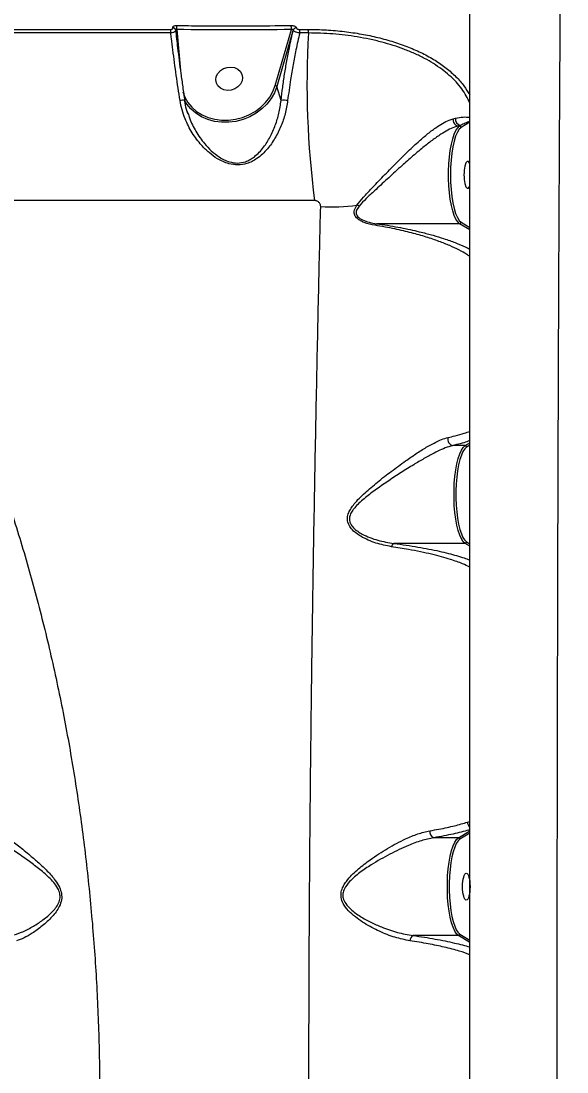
# Model space of a CAD drawing. Header units: millimetres. Extents: x -7735 to 7893, y -6545 to 6034.
# Drawn here: x 4787.6 to 4969.3, y 273.9 to 623.7 of the extents above; entities that cross this region are included whole.
import ezdxf

# ---------------------------------------------------------------- set-up
doc = ezdxf.new("R2010")
doc.units = ezdxf.units.MM
doc.layers.add('DIKOM_ОБЪЕКТ', color=7, linetype='Continuous')
doc.layers.add('DIKOM_РАЗМЕР_ОБЪЕКТА', color=7, linetype='Continuous')
doc.styles.add('style1', font='arial.ttf', dxfattribs={"width": 0.8})
doc.dimstyles.new('1-50', dxfattribs={"dimtxt": 300, "dimasz": 200, "dimexe": 100, "dimexo": 0, "dimgap": 100, "dimtad": 1, "dimtxsty": 'style1', "dimcen": 200, "dimclrd": 7, "dimclre": 7, "dimclrt": 7, "dimadec": 1, "dimazin": 2, "dimtfac": 1, "dimtmove": 0, "dimatfit": 2, "dimfxl": 0, "dimlwd": 25, "dimlwe": 18, "dimarcsym": 0})

# ---------------------------------------------------------------- blocks, each defined once
blk = doc.blocks.new('*D0')
at = {"layer": 'Defpoints', "color": 0, "transparency": 16777216}
for p in [(5893.22, 882.1), (-4595.74, 266.13), (5893.22, -5840.17)]:
    blk.add_point(p, dxfattribs=at)
at = {"layer": 'DIKOM_РАЗМЕР_ОБЪЕКТА', "color": 7, "lineweight": 18, "transparency": 16777216}
for p, q in [((5893.22, 882.1), (5893.22, -5940.17)), ((-4595.74, 266.13), (-4595.74, -5940.17))]:
    blk.add_line(p, q, dxfattribs=at)
at = {"layer": 'DIKOM_РАЗМЕР_ОБЪЕКТА', "color": 7, "lineweight": 25, "transparency": 16777216}
blk.add_line((-4395.74, -5840.17), (5693.22, -5840.17), dxfattribs=at)
at = {"layer": 'DIKOM_РАЗМЕР_ОБЪЕКТА', "color": 7, "transparency": 16777216}
for points in [[(-4395.74, -5806.84), (-4395.74, -5873.51), (-4595.74, -5840.17)], [(5693.22, -5806.84), (5693.22, -5873.51), (5893.22, -5840.17)]]:
    blk.add_solid(points, dxfattribs=at)
at = {"layer": 'DIKOM_РАЗМЕР_ОБЪЕКТА', "color": 7, "transparency": 16777216, "insert": (648.74, -5587), "char_height": 300, "attachment_point": 5, "style": 'style1'}
blk.add_mtext('10450', dxfattribs=at)

msp = doc.modelspace()

# ---------------------------------------------------------------- linework, layer by layer
at = {"layer": 'DIKOM_ОБЪЕКТ', "color": 7, "linetype": 'Continuous', "lineweight": 15}
for p, q in [((4774.821, 620.955), (4837.35, 620.955)), ((4837.436, 619.772), (4774.952, 619.772)), ((4838.132, 621.468), (4838.128, 621.482)), ((4838.982, 620.898), (4839.006, 620.764)), ((4839.436, 620.909), (4840.64, 607.303)), ((4872.174, 602.267), (4877.56, 620.909)), ((4878.169, 620.778), (4872.728, 601.946)), ((4878.173, 620.764), (4878.169, 620.778)), ((4879.199, 621.482), (4879.203, 621.468)), ((4880.28, 620.955), (4883.166, 620.955)), ((4883.219, 619.772), (4880.335, 619.772)), ((4874.122, 597.311), (4872.728, 601.946)), ((4842.926, 593.666), (4843.142, 593.011)), ((4931.394, 591.197), (4932.165, 591.401)), ((4933.097, 588.804), (4933.093, 588.804)), ((4933.895, 589.018), (4933.097, 588.804)), ((4933.551, 588.804), (4933.097, 588.804)), ((4933.551, 588.804), (4933.895, 589.018)), ((4934.055, 588.311), (4933.803, 588.12)), ((4936.903, 590.08), (4934.055, 588.311)), ((4885.258, 563.997), (4737.848, 563.997)), ((4933.551, 556.282), (4905.949, 556.282)), ((4933.413, 557.383), (4934.054, 556.775)), ((4936.903, 554.2), (4933.551, 556.282)), ((4934.054, 556.775), (4936.903, 555.006)), ((4935.372, 482.403), (4936.903, 483.353)), ((4935.372, 482.403), (4931.259, 482.403)), ((4935.876, 481.909), (4935.616, 481.717)), ((4936.903, 482.547), (4935.876, 481.909)), ((4935.372, 449.848), (4911.68, 449.848)), ((4936.903, 448.897), (4935.372, 449.848)), ((4935.876, 450.341), (4936.903, 449.703)), ((4936.183, 357.073), (4936.903, 357.277)), ((4933.153, 351.862), (4936.903, 354.191)), ((4936.903, 353.385), (4933.657, 351.369)), ((4933.153, 351.862), (4924.968, 351.862)), ((4933.657, 351.369), (4933.397, 351.177)), ((4933.153, 319.307), (4918.075, 319.307)), ((4936.903, 316.979), (4933.153, 319.307)), ((4933.657, 319.8), (4936.903, 317.785))]:
    msp.add_line(p, q, dxfattribs=at)
at = {"layer": 'DIKOM_ОБЪЕКТ', "color": 7, "linetype": 'Continuous', "lineweight": 15, "flags": 128}
for points in [[(4857.46, 608.428), (4858.677, 608.218), (4859.747, 607.709), (4860.583, 606.943), (4861.117, 605.982), (4861.306, 604.904), (4861.134, 603.796), (4860.616, 602.748), (4859.793, 601.845), (4858.732, 601.159), (4857.52, 600.748), (4856.254, 600.643), (4855.036, 600.853), (4853.966, 601.362), (4853.131, 602.128), (4852.597, 603.089), (4852.408, 604.167), (4852.58, 605.275), (4853.098, 606.323), (4853.921, 607.226), (4854.981, 607.911), (4856.194, 608.323), (4857.46, 608.428)], [(4841.465, 600.168), (4842.124, 598.378), (4843.134, 596.614), (4844.445, 595.024), (4846.027, 593.642), (4847.846, 592.498), (4849.863, 591.617), (4852.032, 591.019), (4854.306, 590.717), (4856.636, 590.717), (4858.972, 591.019), (4861.261, 591.617), (4863.454, 592.498), (4865.502, 593.642), (4867.362, 595.024), (4868.991, 596.614), (4870.355, 598.378), (4871.424, 600.276), (4872.174, 602.267)], [(4872.728, 601.946), (4871.954, 599.893), (4870.852, 597.935), (4869.445, 596.117), (4867.765, 594.477), (4865.848, 593.051), (4863.735, 591.872), (4861.474, 590.964), (4859.113, 590.347), (4856.705, 590.035), (4854.302, 590.035), (4851.956, 590.347), (4849.719, 590.964), (4847.64, 591.872), (4845.764, 593.051), (4844.132, 594.477), (4842.781, 596.117), (4842.127, 597.17)], [(4933.551, 556.282), (4932.92, 556.869), (4932.32, 557.797), (4931.763, 559.044), (4931.261, 560.584), (4930.824, 562.383), (4930.463, 564.403), (4930.185, 566.599), (4929.996, 568.924), (4929.901, 571.328), (4929.901, 573.758), (4929.996, 576.162), (4930.185, 578.487), (4930.463, 580.683), (4930.824, 582.703), (4931.261, 584.502), (4931.763, 586.042), (4932.32, 587.29), (4932.92, 588.217), (4933.551, 588.804)], [(4933.803, 588.12), (4933.411, 587.7), (4932.8, 586.723), (4932.237, 585.404), (4931.735, 583.773), (4931.306, 581.872), (4930.962, 579.744), (4930.71, 577.443), (4930.556, 575.024), (4930.504, 572.545), (4930.556, 570.065), (4930.71, 567.646), (4930.962, 565.344), (4931.306, 563.217), (4931.734, 561.315), (4932.236, 559.684), (4932.799, 558.364), (4933.41, 557.387), (4933.413, 557.383)], [(4935.372, 449.848), (4934.738, 450.424), (4934.134, 451.344), (4933.573, 452.587), (4933.067, 454.127), (4932.627, 455.929), (4932.263, 457.954), (4931.983, 460.157), (4931.793, 462.491), (4931.696, 464.905), (4931.696, 467.345), (4931.793, 469.759), (4931.983, 472.093), (4932.263, 474.297), (4932.627, 476.322), (4933.067, 478.124), (4933.573, 479.663), (4934.134, 480.906), (4934.738, 481.826), (4935.372, 482.403)], [(4935.616, 481.717), (4935.261, 481.351), (4934.675, 480.459), (4934.131, 479.253), (4933.64, 477.76), (4933.214, 476.013), (4932.861, 474.049), (4932.589, 471.913), (4932.405, 469.649), (4932.312, 467.309), (4932.312, 464.942), (4932.405, 462.602), (4932.589, 460.338), (4932.861, 458.201), (4933.214, 456.238), (4933.64, 454.49), (4934.131, 452.998), (4934.675, 451.792), (4935.188, 450.991)], [(4935.188, 450.991), (4935.261, 450.9), (4935.876, 450.341)], [(4933.153, 319.307), (4932.519, 319.884), (4931.915, 320.803), (4931.354, 322.047), (4930.848, 323.586), (4930.408, 325.388), (4930.044, 327.413), (4929.764, 329.616), (4929.574, 331.951), (4929.477, 334.364), (4929.477, 336.805), (4929.574, 339.218), (4929.764, 341.553), (4930.044, 343.756), (4930.408, 345.781), (4930.848, 347.583), (4931.354, 349.122), (4931.915, 350.366), (4932.519, 351.286), (4933.153, 351.862)], [(4933.397, 351.177), (4933.042, 350.81), (4932.456, 349.918), (4931.912, 348.712), (4931.421, 347.22), (4930.995, 345.472), (4930.642, 343.509), (4930.37, 341.372), (4930.186, 339.108), (4930.092, 336.768), (4930.092, 334.401), (4930.186, 332.061), (4930.37, 329.797), (4930.642, 327.66), (4930.995, 325.697), (4931.421, 323.95), (4931.912, 322.457), (4932.456, 321.251), (4932.969, 320.45)], [(4932.969, 320.45), (4933.042, 320.359), (4933.657, 319.8)]]:
    msp.add_lwpolyline(points, dxfattribs=at)
at = {"layer": 'DIKOM_ОБЪЕКТ', "color": 7, "linetype": 'Continuous', "lineweight": 15}
for centre, radius, start, end in [((4833.949, 620.113), 3.504, 354.40926, 13.89289), ((4838.182, 620.655), 0.829, 8.54646, 93.72626), ((4838.18, 620.622), 0.848, 19.04079, 93.24379), ((4835.279, 621.459), 4.194, 352.47084, 10.97373), ((4872.925, 621.324), 4.653, 354.87814, 11.56037), ((4879.181, 620.403), 1.08, 89.03738, 159.67078), ((4879.185, 620.388), 1.08, 89.03873, 159.66491), ((4874.957, 620.115), 5.389, 356.34812, 8.96153), ((5185.888, 602.912), 303.139, 176.81167, 187.37558), ((4877.585, 620.112), 5.644, 356.54241, 8.58281), ((4872.137, 601.565), 0.703, 32.84081, 87.01182), ((4841.489, 593.091), 4.278, 82.22694, 103.39193), ((4875.029, 590.074), 7.294, 79.81689, 97.14616), ((4934.273, 591.112), 2.128, 172.17622, 259.76532), ((4933.541, 588.289), 0.515, 2.44997, 88.89923), ((4891.22, 626.265), 64.366, 266.52415, 277.28515), ((4898.844, 559.81), 2.664, 61.43993, 78.35404), ((4933.541, 556.795), 0.514, 271.07587, 357.74565), ((4931.78, 484.534), 2.194, 165.25491, 256.25562), ((4935.362, 481.888), 0.515, 2.35572, 88.87699), ((4912.369, 448.446), 1.562, 116.16984, 168.5589), ((4935.362, 450.362), 0.515, 271.12301, 357.64428), ((4938.452, 357.032), 2.27, 178.98058, 226.42257), ((4925.855, 353.922), 2.243, 173.25017, 246.70446), ((4933.144, 351.349), 0.513, 2.24756, 88.93785), ((4919.042, 317.511), 2.04, 118.2917, 178.44165), ((4933.144, 319.821), 0.514, 271.06749, 357.75055)]:
    msp.add_arc(centre, radius, start, end, dxfattribs=at)
msp.add_ellipse((4936.244, 572.543), major_axis=(0, 4.5), ratio=0.2773245, start_param=5.7232856, end_param=9.9846777, dxfattribs=at)
msp.add_ellipse((4935.788, 335.585), major_axis=(0, 4.5), ratio=0.2773245, dxfattribs=at)
for points, knots in [([(4969.28, 787.806), (4969.273, 787.829), (4969.228, 787.967), (4969.136, 787.346), (4969.009, 785.85), (4968.882, 783.303), (4968.754, 779.832), (4968.627, 775.454), (4968.501, 770.21), (4968.374, 764.14), (4968.246, 757.212), (4968.117, 749.361), (4967.988, 740.562), (4967.859, 730.806), (4967.732, 720.2), (4967.609, 708.873), (4967.491, 696.863), (4967.376, 684.22), (4967.265, 670.855), (4967.156, 656.659), (4967.049, 641.624), (4966.944, 625.754), (4966.844, 609.229), (4966.747, 592.249), (4966.657, 574.859), (4966.57, 557.108), (4966.486, 538.856), (4966.408, 519.959), (4966.333, 500.425), (4966.264, 480.272), (4966.199, 459.73), (4966.141, 439.035), (4966.09, 418.23), (4966.044, 397.354), (4966.004, 376.253), (4965.97, 354.762), (4965.944, 332.904), (4965.923, 310.71), (4965.911, 288.435), (4965.908, 265.128), (4965.912, 240.809), (4965.928, 215.523), (4965.954, 190.328), (4965.989, 165.31), (4966.032, 140.557), (4966.082, 117.285), (4966.136, 95.485), (4966.192, 75.113), (4966.254, 55.071), (4966.321, 35.208), (4966.395, 15.57), (4966.475, -3.802), (4966.559, -22.681), (4966.648, -40.844), (4966.739, -58.277), (4966.832, -74.98), (4966.929, -91.097), (4967.031, -106.744), (4967.137, -121.873), (4967.248, -136.443), (4967.362, -150.28), (4967.477, -163.238), (4967.596, -175.315), (4967.716, -186.522), (4967.839, -196.948), (4967.965, -206.662), (4968.095, -215.617), (4968.227, -223.776), (4968.359, -231.039), (4968.488, -237.329), (4968.614, -242.662), (4968.738, -247.066), (4968.862, -250.578), (4968.987, -253.234), (4969.115, -254.906), (4969.215, -255.666), (4969.267, -255.546), (4969.28, -255.517)], [0, 0, 0, 0, 0.0025359, 0.0157567, 0.0293568, 0.0429695, 0.0565822, 0.0701824, 0.0834235, 0.0966761, 0.1099286, 0.1231696, 0.1367966, 0.1504361, 0.1640757, 0.1777027, 0.1909449, 0.2041986, 0.2174522, 0.2306945, 0.2443218, 0.2579615, 0.2716013, 0.2852286, 0.2984537, 0.3116901, 0.3249266, 0.3381516, 0.3517597, 0.3653802, 0.3790007, 0.3926089, 0.4058351, 0.4190728, 0.4323104, 0.4455366, 0.4591469, 0.4727696, 0.4863924, 0.5000026, 0.5154396, 0.5309129, 0.5464046, 0.5618965, 0.5773699, 0.5928069, 0.6060504, 0.6193054, 0.6325603, 0.6458038, 0.6594322, 0.6730731, 0.6867139, 0.7003424, 0.7135632, 0.7267954, 0.7400275, 0.7532483, 0.7668518, 0.7804677, 0.7940837, 0.8076871, 0.8209296, 0.8341836, 0.8474376, 0.86068, 0.8743091, 0.8879507, 0.9015924, 0.9152216, 0.9284595, 0.9417089, 0.9549583, 0.968196, 0.9818205, 0.9954575, 1, 1, 1, 1]), ([(4936.903, -225.632), (4936.903, -225.656), (4936.903, -225.769), (4936.903, -225.121), (4936.903, -223.643), (4936.903, -221.194), (4936.903, -217.844), (4936.903, -213.602), (4936.903, -208.533), (4936.903, -202.667), (4936.903, -196.046), (4936.903, -188.628), (4936.903, -180.345), (4936.903, -171.177), (4936.903, -161.116), (4936.903, -150.275), (4936.903, -138.79), (4936.903, -126.7), (4936.903, -114.053), (4936.903, -100.753), (4936.903, -86.691), (4936.903, -71.862), (4936.903, -56.272), (4936.903, -40.097), (4936.903, -23.516), (4936.903, -6.569), (4936.903, 10.702), (4936.903, 28.413), (4936.903, 46.706), (4936.903, 65.57), (4936.903, 84.986), (4936.903, 104.732), (4936.903, 125.587), (4936.903, 147.557), (4936.903, 170.631), (4936.903, 194.092), (4936.903, 217.894), (4936.903, 241.98), (4936.903, 264.888), (4936.903, 286.558), (4936.903, 306.961), (4936.903, 327.294), (4936.903, 347.711), (4936.903, 368.178), (4936.903, 388.659), (4936.903, 408.917), (4936.903, 428.72), (4936.903, 448.044), (4936.903, 466.875), (4936.903, 485.36), (4936.903, 503.637), (4936.903, 521.663), (4936.903, 539.399), (4936.903, 556.638), (4936.903, 573.193), (4936.903, 589.052), (4936.903, 604.212), (4936.903, 618.791), (4936.903, 632.892), (4936.903, 646.469), (4936.903, 659.484), (4936.903, 671.78), (4936.903, 683.222), (4936.903, 693.81), (4936.903, 703.558), (4936.903, 712.552), (4936.903, 720.85), (4936.903, 728.409), (4936.903, 735.195), (4936.903, 741.125), (4936.903, 746.136), (4936.903, 750.244), (4936.903, 753.469), (4936.903, 755.869), (4936.903, 757.367), (4936.903, 758.031), (4936.903, 757.908), (4936.903, 757.882)], [0, 0, 0, 0, 0.0037494, 0.017002, 0.0302432, 0.0438692, 0.0575078, 0.0711465, 0.0847727, 0.0980153, 0.1112693, 0.1245233, 0.1377657, 0.1513942, 0.1650351, 0.1786761, 0.1923045, 0.2055259, 0.2187588, 0.2319916, 0.245213, 0.2588171, 0.2724335, 0.2860499, 0.299654, 0.3128981, 0.3261537, 0.3394094, 0.3526535, 0.3662824, 0.3799238, 0.3935653, 0.4071942, 0.4224934, 0.4378015, 0.4531008, 0.4687304, 0.4843694, 0.4999991, 0.5132249, 0.5264622, 0.5396996, 0.5529254, 0.5665357, 0.5801584, 0.5937811, 0.6073913, 0.620617, 0.6338541, 0.6470912, 0.6603169, 0.6739257, 0.6875468, 0.701168, 0.7147768, 0.7280197, 0.741274, 0.7545284, 0.7677712, 0.7813986, 0.7950385, 0.8086784, 0.8223058, 0.8355469, 0.8487994, 0.8620519, 0.875293, 0.8889199, 0.9025593, 0.9161988, 0.9298258, 0.9430502, 0.9562861, 0.969522, 0.9827463, 0.9963539, 1, 1, 1, 1]), ([(4837.35, 620.955), (4837.353, 620.955), (4837.461, 620.955), (4837.67, 620.975), (4837.892, 621.051), (4838.056, 621.161), (4838.154, 621.296), (4838.139, 621.412), (4838.132, 621.468)], [0, 0, 0, 0, 0.00450933, 0.21973863, 0.43565025, 0.56828102, 0.79384681, 1, 1, 1, 1]), ([(4839.006, 620.764), (4839.018, 620.671), (4839.042, 620.477), (4838.843, 620.234), (4838.514, 620.024), (4838.071, 619.855), (4837.649, 619.8), (4837.436, 619.772)], [0, 0, 0, 0, 0.2044155, 0.4300078, 0.5633894, 0.7801866, 1, 1, 1, 1]), ([(4840.498, 597.252), (4840.283, 598.646), (4839.854, 601.433), (4839.242, 605.666), (4838.657, 609.913), (4838.124, 614.023), (4837.722, 617.303), (4837.508, 619.156), (4837.436, 619.772)], [0, 0, 0, 0, 0.1827967, 0.3655943, 0.553746, 0.7419007, 0.9141907, 1, 1, 1, 1]), ([(4838.128, 621.482), (4838.119, 621.539), (4838.094, 621.684), (4838.203, 621.905), (4838.481, 622.106), (4838.894, 622.238), (4839.229, 622.251), (4839.396, 622.257)], [0, 0, 0, 0, 0.1342593, 0.3469923, 0.5631786, 0.7816835, 1, 1, 1, 1]), ([(4839.436, 620.909), (4839.379, 620.924), (4839.267, 620.955), (4839.126, 620.954), (4839.025, 620.917), (4839.006, 620.863), (4838.997, 620.837)], [0, 0, 0, 0, 0.26546615, 0.52305238, 0.76699614, 1, 1, 1, 1]), ([(4839.006, 620.764), (4839.224, 618.81), (4839.594, 615.48), (4840.2, 610.601), (4840.775, 606.231), (4841.395, 601.785), (4841.839, 598.802), (4842.061, 597.311)], [0, 0, 0, 0, 0.2590541, 0.4416261, 0.6241966, 0.8121009, 1, 1, 1, 1]), ([(4839.396, 622.257), (4840.051, 622.247), (4843.329, 622.196), (4856.01, 622.05), (4868.061, 622.166), (4877.484, 622.257)], [0, 0, 0, 0, 0.0517129, 0.2585531, 1, 1, 1, 1]), ([(4877.56, 620.909), (4871.2, 620.833), (4858.477, 620.682), (4845.784, 620.833), (4839.436, 620.909)], [0, 0, 0, 0, 0.4999202, 1, 1, 1, 1]), ([(4874.122, 597.311), (4874.296, 598.759), (4874.643, 601.657), (4875.292, 606.061), (4876.034, 610.475), (4876.972, 615.439), (4877.732, 618.81), (4878.173, 620.764)], [0, 0, 0, 0, 0.18255761, 0.36511874, 0.553032, 0.74094582, 1, 1, 1, 1]), ([(4880.335, 619.772), (4879.901, 617.904), (4879.104, 614.465), (4878.098, 609.247), (4877.135, 603.598), (4876.62, 599.589), (4876.319, 597.252)], [0, 0, 0, 0, 0.2580765, 0.4750055, 0.6940757, 1, 1, 1, 1]), ([(4877.484, 622.257), (4877.657, 622.251), (4878.003, 622.238), (4878.495, 622.106), (4878.888, 621.905), (4879.122, 621.684), (4879.178, 621.539), (4879.199, 621.482)], [0, 0, 0, 0, 0.2181877, 0.4366926, 0.6529382, 0.8657452, 1, 1, 1, 1]), ([(4878.169, 620.778), (4878.162, 620.798), (4878.145, 620.851), (4878.063, 620.916), (4877.922, 620.954), (4877.745, 620.955), (4877.622, 620.924), (4877.56, 620.909)], [0, 0, 0, 0, 0.1277016, 0.3307236, 0.5436898, 0.768196, 1, 1, 1, 1]), ([(4880.335, 619.772), (4880.155, 619.793), (4879.754, 619.841), (4879.244, 619.988), (4878.775, 620.188), (4878.403, 620.423), (4878.224, 620.637), (4878.179, 620.749), (4878.173, 620.764)], [0, 0, 0, 0, 0.1804802, 0.4029307, 0.530963, 0.7496325, 0.9664098, 1, 1, 1, 1]), ([(4879.203, 621.468), (4879.206, 621.459), (4879.226, 621.391), (4879.31, 621.266), (4879.493, 621.135), (4879.728, 621.033), (4879.986, 620.967), (4880.189, 620.959), (4880.28, 620.955)], [0, 0, 0, 0, 0.0340316, 0.2522033, 0.4705036, 0.5979472, 0.8193665, 1, 1, 1, 1]), ([(4883.166, 620.955), (4885.176, 620.92), (4889.196, 620.851), (4895.136, 620.309), (4900.882, 619.463), (4906.37, 618.316), (4911.641, 616.863), (4916.614, 615.099), (4921.238, 613.043), (4925.452, 610.708), (4929.191, 608.099), (4932.407, 605.242), (4935.05, 602.263), (4936.304, 600.152), (4936.903, 599.143)], [0, 0, 0, 0, 0.08776023, 0.17552812, 0.25856589, 0.34187837, 0.42491861, 0.50802784, 0.59140238, 0.67451483, 0.75758242, 0.84091804, 0.92399052, 1, 1, 1, 1]), ([(4936.903, 596.4), (4936.55, 597.22), (4935.485, 599.7), (4933.096, 602.78), (4930.174, 605.671), (4926.835, 608.382), (4922.942, 610.821), (4918.582, 612.948), (4913.937, 614.862), (4908.909, 616.453), (4903.624, 617.705), (4898.236, 618.714), (4891.387, 619.579), (4885.941, 619.708), (4883.219, 619.772)], [0, 0, 0, 0, 0.0578083, 0.1747056, 0.234903, 0.2951027, 0.4119688, 0.4721526, 0.5323408, 0.6491935, 0.7093681, 0.7695424, 0.8847692, 1, 1, 1, 1]), ([(4876.319, 597.252), (4876.078, 595.776), (4875.597, 592.823), (4874.119, 588.62), (4872.171, 584.678), (4870.032, 581.639), (4867.966, 579.438), (4866.256, 578.032), (4864.493, 576.963), (4862.426, 576.109), (4859.783, 575.676), (4857.042, 576.067), (4854.786, 576.894), (4852.53, 578.085), (4850.089, 579.884), (4847.21, 582.743), (4844.432, 586.462), (4842.38, 590.506), (4841.1, 594.144), (4840.699, 596.217), (4840.498, 597.252)], [0, 0, 0, 0, 0.072775, 0.1456245, 0.222085, 0.2985154, 0.3409279, 0.3832941, 0.4164823, 0.4496143, 0.4986434, 0.547786, 0.5808474, 0.6139692, 0.6710815, 0.7283161, 0.8132053, 0.8980768, 0.9490483, 1, 1, 1, 1]), ([(4843.124, 593.002), (4843.045, 593.217), (4842.63, 594.34), (4842.27, 595.796), (4842.123, 597.049), (4842.09, 597.332)], [0, 0, 0, 0, 0.1543721, 0.8093426, 1, 1, 1, 1]), ([(4843.142, 593.011), (4843.306, 592.493), (4843.97, 590.393), (4845.73, 586.927), (4848.226, 583.31), (4850.873, 580.498), (4853.072, 578.731), (4855.135, 577.541), (4857.161, 576.722), (4859.659, 576.324), (4862.031, 576.762), (4863.853, 577.602), (4865.409, 578.654), (4866.909, 580.038), (4868.715, 582.188), (4870.569, 585.154), (4872.249, 588.957), (4873.518, 593.023), (4873.919, 595.871), (4874.122, 597.311)], [0, 0, 0, 0, 0.0302211, 0.1225161, 0.2172327, 0.2784891, 0.3409326, 0.3751554, 0.4102284, 0.4603336, 0.5103662, 0.5446328, 0.5799029, 0.6253033, 0.6713747, 0.7545012, 0.8394446, 0.9188058, 1, 1, 1, 1]), ([(4932.165, 591.401), (4933.044, 591.561), (4934.804, 591.882), (4936.306, 591.776), (4936.868, 591.699), (4936.903, 591.694)], [0, 0, 0, 0, 0.4835892, 0.9676961, 1, 1, 1, 1]), ([(4899.382, 562.419), (4900.086, 563.311), (4901.514, 565.118), (4904.533, 568.3), (4908.151, 572.078), (4912.129, 576.153), (4916.019, 580.018), (4919.459, 583.253), (4922.684, 586.035), (4925.426, 588.135), (4927.919, 589.734), (4929.857, 590.718), (4930.966, 591.064), (4931.394, 591.197)], [0, 0, 0, 0, 0.08890344, 0.18012869, 0.30497435, 0.43345829, 0.53790885, 0.64515797, 0.72940615, 0.81587672, 0.88478525, 0.9555166, 1, 1, 1, 1]), ([(4933.093, 588.804), (4933.093, 588.804), (4932.696, 588.705), (4931.596, 588.353), (4929.677, 587.469), (4927.163, 585.982), (4924.372, 584.026), (4921.097, 581.456), (4917.555, 578.447), (4913.552, 574.87), (4909.377, 571.077), (4905.612, 567.579), (4902.397, 564.654), (4900.876, 562.984), (4900.117, 562.15)], [0, 0, 0, 0, 0.0000165, 0.041174, 0.1100258, 0.1789455, 0.2638172, 0.34877, 0.4554028, 0.5621362, 0.6912472, 0.8203978, 0.9103255, 1, 1, 1, 1]), ([(4931.394, 591.197), (4931.391, 591.158), (4931.374, 590.916), (4931.423, 590.44), (4931.655, 589.814), (4932.045, 589.285), (4932.545, 588.91), (4932.91, 588.84), (4933.093, 588.804)], [0, 0, 0, 0, 0.035073, 0.2179032, 0.4134356, 0.6089367, 0.8045272, 1, 1, 1, 1]), ([(4936.903, 590.368), (4936.424, 590.164), (4935.488, 589.764), (4934.417, 589.263), (4933.895, 589.018)], [0, 0, 0, 0, 0.51172745, 1, 1, 1, 1]), ([(4887.317, 562.018), (4887.308, 562.181), (4887.288, 562.521), (4887.071, 562.983), (4886.751, 563.366), (4886.375, 563.663), (4885.971, 563.865), (4885.581, 563.979), (4885.362, 563.991), (4885.258, 563.997)], [0, 0, 0, 0, 0.1943871, 0.4036754, 0.5538933, 0.6909482, 0.8350002, 0.9218165, 1, 1, 1, 1]), ([(4737.207, 562.018), (4739.835, 557.886), (4745.093, 549.616), (4752.573, 536.296), (4759.731, 522.35), (4766.797, 507.142), (4773.704, 490.598), (4780.369, 472.659), (4786.508, 454.026), (4792.087, 434.787), (4797.073, 415.029), (4801.395, 395.022), (4805.048, 374.807), (4808.057, 354.439), (4810.453, 333.763), (4812.224, 312.877), (4813.355, 291.876), (4813.843, 270.403), (4813.629, 248.501), (4812.686, 226.228), (4811.027, 204.096), (4808.69, 182.5), (4805.706, 161.487), (4802.126, 141.085), (4797.933, 121.049), (4793.151, 101.472), (4787.808, 82.444), (4781.957, 64.143), (4775.616, 46.597), (4768.819, 29.802), (4761.554, 13.685), (4753.847, -1.668), (4745.765, -16.269), (4740.057, -25.272), (4737.207, -29.767)], [0, 0, 0, 0, 0.0284578, 0.0569511, 0.0854442, 0.1139019, 0.1459253, 0.1780518, 0.2102298, 0.2424062, 0.2745293, 0.3065503, 0.337558, 0.3686634, 0.3998176, 0.4309707, 0.4620735, 0.4930794, 0.5259479, 0.558875, 0.5918025, 0.6246716, 0.656167, 0.6877611, 0.7194068, 0.7510542, 0.7826522, 0.81415, 0.8450489, 0.876038, 0.9070736, 0.9381098, 0.9691003, 1, 1, 1, 1]), ([(4887.317, -29.767), (4887.216, -25.635), (4887.015, -17.365), (4886.708, -4.045), (4886.399, 9.9), (4886.077, 25.109), (4885.744, 41.653), (4885.405, 59.592), (4885.075, 78.224), (4884.763, 97.464), (4884.47, 117.222), (4884.206, 137.229), (4883.975, 157.443), (4883.781, 177.812), (4883.621, 198.487), (4883.5, 219.374), (4883.422, 240.375), (4883.387, 261.847), (4883.402, 283.749), (4883.468, 306.022), (4883.58, 328.154), (4883.737, 349.751), (4883.933, 370.763), (4884.161, 391.166), (4884.418, 411.202), (4884.702, 430.779), (4885.005, 449.807), (4885.323, 468.107), (4885.649, 485.654), (4885.98, 502.448), (4886.316, 518.566), (4886.653, 533.918), (4886.989, 548.52), (4887.208, 557.523), (4887.317, 562.018)], [0, 0, 0, 0, 0.02845805, 0.05695121, 0.08544429, 0.11390213, 0.14592548, 0.17805204, 0.21022998, 0.24240637, 0.27452946, 0.30655044, 0.33755814, 0.36866352, 0.39981777, 0.43097078, 0.46207349, 0.49307939, 0.52594796, 0.55887506, 0.59180254, 0.6246717, 0.65616701, 0.68776111, 0.71940676, 0.75105423, 0.78265209, 0.81415009, 0.84504889, 0.876038, 0.90707352, 0.93810966, 0.96910022, 1, 1, 1, 1]), ([(4905.298, 555.76), (4904.104, 556.008), (4902.435, 556.356), (4900.563, 557.227), (4899.399, 558.01), (4898.534, 559.101), (4898.384, 560.595), (4898.908, 561.716), (4899.332, 562.345), (4899.382, 562.419)], [0, 0, 0, 0, 0.2865107, 0.4002588, 0.5163009, 0.6574596, 0.7993862, 0.9763489, 1, 1, 1, 1]), ([(4900.117, 562.15), (4899.783, 561.698), (4899.181, 560.885), (4899.02, 559.617), (4899.69, 558.427), (4901.281, 557.429), (4903.466, 556.695), (4905.109, 556.386), (4905.94, 556.282), (4905.941, 556.282)], [0, 0, 0, 0, 0.1595547, 0.287536, 0.4150411, 0.593457, 0.7962105, 0.9997271, 1, 1, 1, 1]), ([(4905.298, 555.76), (4905.314, 555.783), (4905.41, 555.923), (4905.622, 556.158), (4905.828, 556.238), (4905.941, 556.282)], [0, 0, 0, 0, 0.084498, 0.4973839, 1, 1, 1, 1]), ([(4905.941, 556.282), (4905.942, 556.282), (4905.943, 556.282), (4905.946, 556.282), (4905.948, 556.282), (4905.949, 556.282)], [0, 0, 0, 0, 0.3611046, 0.7849948, 1, 1, 1, 1]), ([(4905.949, 556.282), (4906.547, 556.196), (4908.412, 555.927), (4911.362, 555.44), (4914.73, 554.809), (4917.882, 554.145), (4921.279, 553.346), (4924.791, 552.413), (4928.608, 551.251), (4932.197, 549.971), (4935.057, 548.795), (4936.424, 548.078), (4936.903, 547.826)], [0, 0, 0, 0, 0.0382389, 0.1192895, 0.2003666, 0.2835197, 0.3666899, 0.4880534, 0.610121, 0.7636568, 0.9172164, 1, 1, 1, 1]), ([(4936.903, 545.373), (4936.583, 545.602), (4935.578, 546.321), (4933.386, 547.525), (4930.341, 548.977), (4926.734, 550.422), (4922.553, 551.85), (4917.689, 553.244), (4912.989, 554.35), (4908.788, 555.184), (4906.461, 555.568), (4905.298, 555.76)], [0, 0, 0, 0, 0.06159221, 0.19330647, 0.3248571, 0.45638891, 0.59121293, 0.72596571, 0.86140438, 0.93071405, 1, 1, 1, 1]), ([(4929.658, 485.092), (4930.464, 485.279), (4932.462, 485.743), (4934.943, 486.43), (4936.325, 486.934), (4936.903, 487.145)], [0, 0, 0, 0, 0.2820077, 0.6997559, 1, 1, 1, 1]), ([(4910.838, 448.756), (4909.118, 449.089), (4906.512, 449.595), (4903.122, 450.902), (4900.882, 452.037), (4899.007, 453.298), (4897.522, 454.656), (4896.4, 456.347), (4896.088, 458.269), (4896.558, 460.04), (4897.392, 461.579), (4898.587, 463.194), (4900.154, 464.912), (4902.727, 467.355), (4906.272, 470.344), (4910.824, 473.877), (4915.129, 477.024), (4919.043, 479.71), (4922.226, 481.731), (4925.077, 483.327), (4927.523, 484.49), (4928.962, 484.895), (4929.658, 485.092)], [0, 0, 0, 0, 0.0866966, 0.1314021, 0.1760753, 0.2081982, 0.2409035, 0.2744231, 0.3082544, 0.3377454, 0.3650551, 0.3930373, 0.4328794, 0.472765, 0.5545457, 0.6396977, 0.7264135, 0.7890003, 0.8528509, 0.9020916, 0.9525882, 1, 1, 1, 1]), ([(4936.903, 484.033), (4936.599, 483.918), (4935.108, 483.356), (4932.965, 482.825), (4931.259, 482.403)], [0, 0, 0, 0, 0.2038246, 1, 1, 1, 1]), ([(4931.259, 482.403), (4930.827, 482.292), (4929.672, 481.994), (4927.59, 481.162), (4924.827, 479.826), (4921.7, 478.106), (4918.037, 475.92), (4914.096, 473.455), (4909.95, 470.737), (4905.959, 467.951), (4902.144, 465.156), (4899.493, 462.781), (4897.93, 460.894), (4897.165, 459.62), (4896.748, 458.185), (4896.925, 457.083), (4897.397, 455.998), (4898.199, 454.972), (4899.607, 453.845), (4902.223, 452.304), (4906.269, 450.711), (4909.875, 450.136), (4911.68, 449.848)], [0, 0, 0, 0, 0.0292595, 0.0782867, 0.1273812, 0.1894588, 0.2516203, 0.3268259, 0.4023378, 0.4776763, 0.5502337, 0.6225051, 0.6467387, 0.6708923, 0.6974241, 0.7234699, 0.7284356, 0.7594947, 0.7888259, 0.8182375, 0.9090018, 1, 1, 1, 1]), ([(4936.903, 441.982), (4936.137, 442.352), (4934.358, 443.213), (4931.094, 444.352), (4927.577, 445.396), (4924.273, 446.248), (4920.602, 447.068), (4916.194, 447.931), (4912.77, 448.458), (4910.838, 448.756)], [0, 0, 0, 0, 0.14715758, 0.3415672, 0.46370906, 0.58583154, 0.71159539, 0.83733945, 1, 1, 1, 1]), ([(4911.68, 449.848), (4913.067, 449.66), (4915.84, 449.284), (4919.733, 448.652), (4923.412, 447.976), (4926.798, 447.266), (4929.862, 446.536), (4932.622, 445.788), (4934.995, 445.064), (4936.308, 444.583), (4936.903, 444.365)], [0, 0, 0, 0, 0.1261973, 0.2524168, 0.3827275, 0.513054, 0.6390083, 0.764973, 0.893574, 1, 1, 1, 1]), ([(4923.628, 354.186), (4924.647, 354.365), (4927.634, 354.89), (4932.086, 355.846), (4934.806, 356.66), (4936.183, 357.073)], [0, 0, 0, 0, 0.203545, 0.596839, 1, 1, 1, 1]), ([(4779.289, 354.186), (4779.863, 353.92), (4781.012, 353.387), (4783.51, 351.67), (4786.705, 349.255), (4790.194, 346.352), (4793.471, 343.552), (4796.344, 340.848), (4798.718, 338.118), (4800.364, 335.581), (4801.157, 333.327), (4801.161, 331.036), (4800.395, 328.961), (4799.25, 327.15), (4797.34, 324.883), (4794.632, 322.382), (4791.418, 320.107), (4788.52, 318.406), (4786.879, 317.846), (4786.059, 317.566)], [0, 0, 0, 0, 0.0638321, 0.1277702, 0.2158824, 0.3041228, 0.3656062, 0.4271875, 0.4882528, 0.5268725, 0.5576008, 0.588565, 0.624308, 0.6585523, 0.6928953, 0.774888, 0.8569898, 0.928529, 1, 1, 1, 1]), ([(4917.003, 317.566), (4915.347, 317.9), (4911.99, 318.578), (4906.874, 320.622), (4902.656, 322.858), (4899.415, 325.039), (4897.065, 326.996), (4895.192, 329.112), (4894.152, 331.346), (4894.006, 333.357), (4894.506, 335.117), (4895.355, 336.663), (4897.013, 338.875), (4899.851, 341.565), (4904.3, 344.993), (4908.617, 347.792), (4912.573, 350.024), (4915.944, 351.699), (4919.7, 353.285), (4922.305, 353.882), (4923.628, 354.186)], [0, 0, 0, 0, 0.0820666, 0.1664755, 0.2508383, 0.2942461, 0.3376061, 0.3839971, 0.4157887, 0.4428484, 0.4698389, 0.4939842, 0.5187297, 0.5886179, 0.6603861, 0.7589184, 0.8097158, 0.8604927, 0.9291645, 1, 1, 1, 1]), ([(4936.903, 354.535), (4936.781, 354.497), (4935.939, 354.23), (4934.14, 353.749), (4931.404, 353.095), (4928.361, 352.461), (4926.099, 352.062), (4924.968, 351.862)], [0, 0, 0, 0, 0.0400814, 0.2766273, 0.5131709, 0.7565807, 1, 1, 1, 1]), ([(4784.414, 319.307), (4785.492, 319.615), (4787.651, 320.231), (4791.1, 322.039), (4794.496, 324.164), (4797.04, 326.23), (4798.827, 328.102), (4799.89, 329.596), (4800.568, 331.234), (4800.609, 332.557), (4800.406, 333.77), (4799.808, 335.237), (4798.502, 337.022), (4796.316, 339.249), (4793.422, 341.716), (4789.616, 344.531), (4785.689, 347.297), (4782.203, 349.522), (4779.453, 351.111), (4778.164, 351.612), (4777.521, 351.862)], [0, 0, 0, 0, 0.0873366, 0.1747812, 0.2485993, 0.3222872, 0.3526358, 0.382881, 0.4141812, 0.4359435, 0.4415008, 0.468829, 0.5043541, 0.5401431, 0.6125839, 0.685149, 0.7773608, 0.8694497, 0.9347814, 1, 1, 1, 1]), ([(4924.968, 351.862), (4923.596, 351.575), (4920.848, 350.999), (4915.894, 349.115), (4910.257, 346.485), (4904.847, 343.349), (4900.319, 340.352), (4897.215, 337.722), (4895.286, 335.3), (4894.615, 333.317), (4894.726, 331.575), (4895.668, 329.727), (4897.642, 327.676), (4900.479, 325.59), (4903.958, 323.696), (4908.097, 321.904), (4912.833, 320.216), (4916.329, 319.61), (4918.075, 319.307)], [0, 0, 0, 0, 0.0728342, 0.1458296, 0.2501828, 0.3546835, 0.4223316, 0.4897106, 0.534341, 0.5582656, 0.5819922, 0.6106676, 0.6491026, 0.7081741, 0.76767, 0.827082, 0.9135896, 1, 1, 1, 1]), ([(4918.075, 319.307), (4919.343, 319.125), (4921.879, 318.759), (4925.438, 318.155), (4928.804, 317.512), (4932.723, 316.636), (4935.56, 315.944), (4936.854, 315.466), (4936.903, 315.448)], [0, 0, 0, 0, 0.1656555, 0.3313232, 0.5019164, 0.6724999, 0.9875966, 1, 1, 1, 1]), ([(4936.903, 312.931), (4935.809, 313.335), (4933.452, 314.207), (4928.718, 315.424), (4923.203, 316.585), (4919.084, 317.237), (4917.003, 317.566)], [0, 0, 0, 0, 0.2355976, 0.5079196, 0.751438, 1, 1, 1, 1])]:
    msp.add_open_spline(points, degree=3, knots=knots, dxfattribs=at)

# ---------------------------------------------------------------- dimensions: what is measured, and where the dimension line sits
at = {"layer": 'DIKOM_РАЗМЕР_ОБЪЕКТА'}
dim = msp.add_linear_dim(base=(5893.216, -5840.173), p1=(-4595.736, 266.125), p2=(5893.216, 882.098), text='10450', dimstyle='1-50', dxfattribs=at)
dim.commit()
dim.dimension.update_dxf_attribs({"geometry": '*D0', "text_midpoint": (648.74, -5840.173), "dimtype": 160})

doc.saveas('drawing.dxf')
